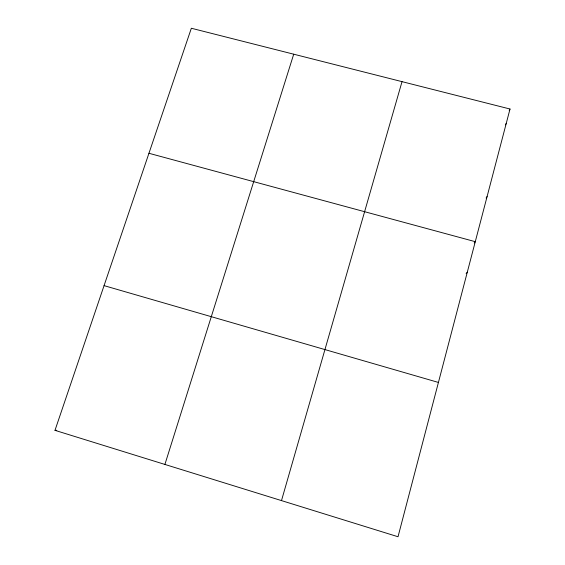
<?xml version="1.0" encoding="UTF-8"?>
<svg xmlns="http://www.w3.org/2000/svg" width="565" height="565" viewBox="0 0 565 565"><rect width="100%" height="100%" fill="white"/><g stroke="black" fill="none" stroke-linecap="round" stroke-linejoin="round"><path stroke-width="0.85" d="M510.011 109.017L398.021 536.75L54.989 430.346L191.344 28.25L510.011 109.017L509.213 110.429M281.49 500.604L402.026 81.65M164.902 464.437L293.715 54.198M505.393 124.865L506.254 123.382M486.105 198.025L487.087 196.592M474.24 243.007L475.278 241.679L148.941 153.277M466.125 273.538L467.283 272.231M54.989 430.346L56.74 430.325M104.059 285.629L438.426 382.441"/></g></svg>
